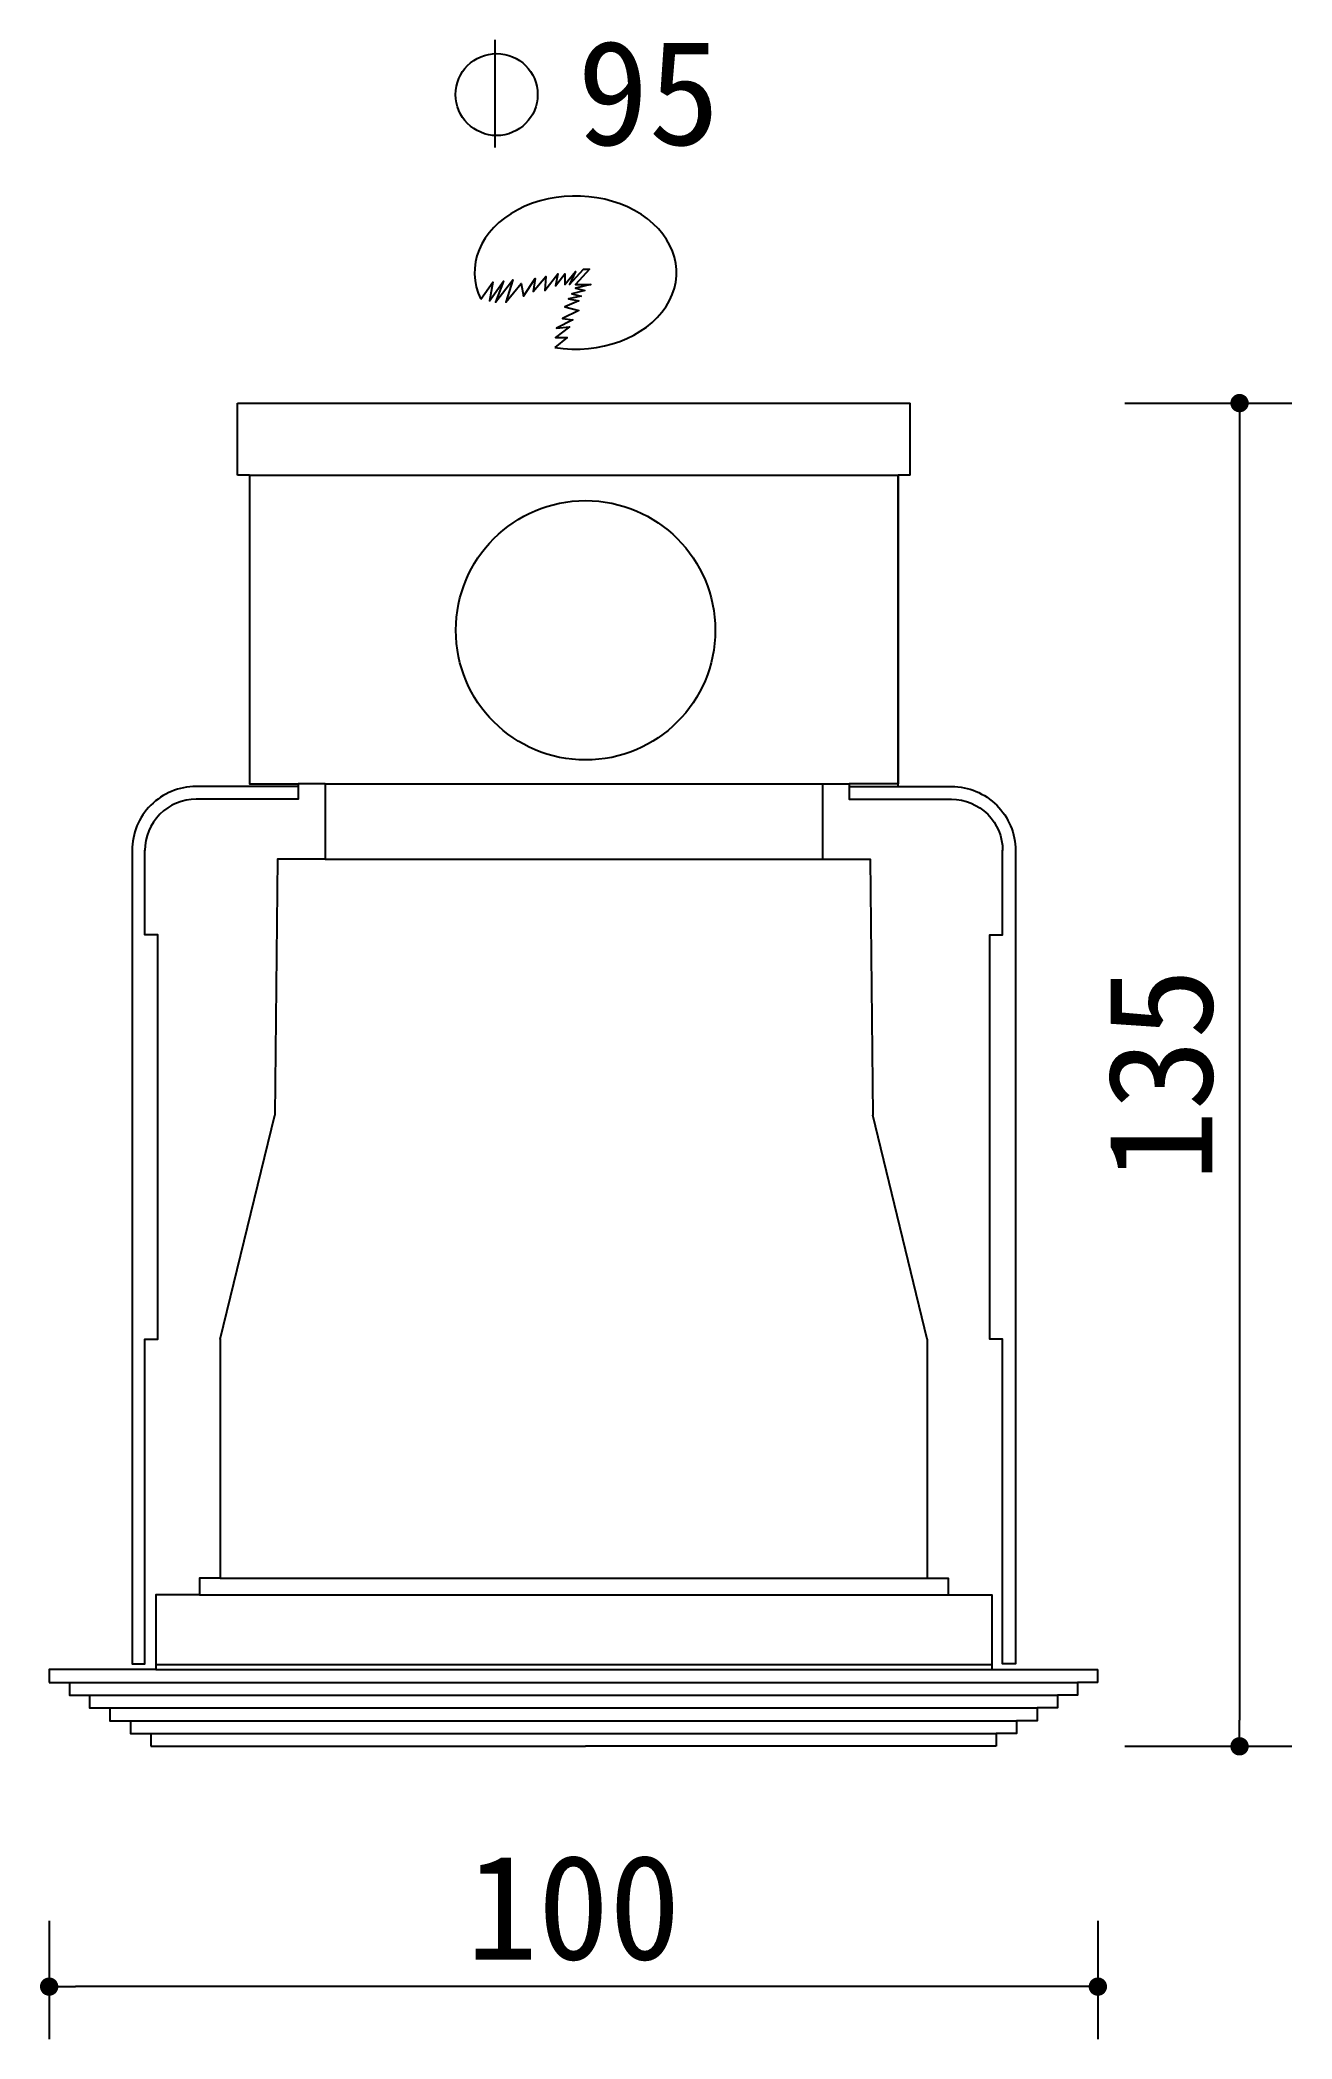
# Model space of a CAD drawing. Extents: x 411 to 530, y 775 to 965.
import ezdxf

# ---------------------------------------------------------------- set-up
doc = ezdxf.new("R2010")
doc.units = 0
doc.header["$MEASUREMENT"] = 0
doc.layers.get('0').update_dxf_attribs({"linetype": 'CONTINUOUS'})
doc.layers.get('DEFPOINTS').update_dxf_attribs({"linetype": 'CONTINUOUS'})
for name, color, linetype in [('3', 3, 'CONTINUOUS'), ('4', 4, 'CONTINUOUS'), ('DIM', 3, 'CONTINUOUS'), ('TEXT', 3, 'CONTINUOUS')]:
    doc.layers.add(name, color=color, linetype=linetype)
doc.styles.add('HZ', font='')
doc.styles.get("Standard").update_dxf_attribs({"font": 'txt.shx', "bigfont": 'bigfont.shx'})
doc.styles.get('HZ').set_extended_font_data('仿宋_GB2312')
doc.dimstyles.get("Standard").update_dxf_attribs({"dimtxt": 0.18, "dimasz": 0.18, "dimexe": 0.18, "dimexo": 0.0625, "dimgap": 0.09, "dimtad": 0, "dimtih": 1, "dimtoh": 1, "dimdec": 4, "dimzin": 0, "dimtxsty": 'STANDARD', "dimcen": 0.09, "dimazin": 3, "dimtfac": 1, "dimtdec": 4, "dimtofl": 0, "dimtmove": 0, "dimatfit": 3, "dimtolj": 1, "dimtzin": 0})

# ---------------------------------------------------------------- blocks, each defined once
blk = doc.blocks.new('_DOT')
at = {"color": 0, "linetype": 'BYBLOCK'}
blk.add_line((-0.35, 0), (-1, 0), dxfattribs=at)
at = {"color": 0, "linetype": 'BYBLOCK', "const_width": 0.35}
blk.add_lwpolyline([(-0.175, 0, 1), (0.175, 0, 1)], format="xyb", close=True, dxfattribs=at)
blk = doc.blocks.new('*D4')
at = {"linetype": 'BYBLOCK'}
for p, q in [((514.47, 930.82), (530.41, 930.82)), ((525.41, 928.32), (525.41, 805.2)), ((514.47, 802.7), (530.41, 802.7))]:
    blk.add_line(p, q, dxfattribs=at)
at = {"layer": 'DEFPOINTS', "color": 0, "linetype": 'BYBLOCK'}
for p in [(509.47, 930.82), (509.47, 802.7), (525.41, 802.7)]:
    blk.add_point(p, dxfattribs=at)
at = {"linetype": 'BYBLOCK', "xscale": 2.5, "yscale": 2.5, "zscale": 2.5}
for p, rotation in [((525.41, 930.82), 90), ((525.41, 802.7), 270)]:
    blk.add_blockref('_DOT', p, dxfattribs=dict(at, rotation=rotation))
at = {"linetype": 'BYBLOCK', "insert": (517.91, 866.76), "char_height": 10, "attachment_point": 5, "rotation": 90, "style": 'HZ'}
blk.add_mtext('\\A1;135', dxfattribs=at)
blk = doc.blocks.new('*D3')
at = {"linetype": 'BYBLOCK'}
for p, q in [((411.9, 786.06), (411.9, 774.78)), ((511.9, 786.06), (511.9, 774.78)), ((509.4, 779.78), (414.4, 779.78))]:
    blk.add_line(p, q, dxfattribs=at)
at = {"layer": 'DEFPOINTS', "color": 0, "linetype": 'BYBLOCK'}
for p in [(411.9, 791.06), (511.9, 791.06), (411.9, 779.78)]:
    blk.add_point(p, dxfattribs=at)
at = {"linetype": 'BYBLOCK', "xscale": 2.5, "yscale": 2.5, "zscale": 2.5, "rotation": 180}
blk.add_blockref('_DOT', (411.9, 779.78), dxfattribs=at)
at = {"linetype": 'BYBLOCK', "xscale": 2.5, "yscale": 2.5, "zscale": 2.5}
blk.add_blockref('_DOT', (511.9, 779.78), dxfattribs=at)
at = {"linetype": 'BYBLOCK', "insert": (461.9, 787.28), "char_height": 10, "attachment_point": 5, "style": 'HZ'}
blk.add_mtext('\\A1;100', dxfattribs=at)

msp = doc.modelspace()

# ---------------------------------------------------------------- linework, layer by layer
at = {"layer": '3'}
for p, q in [((454.4, 965.46), (454.4, 955.21)), ((431, 923.94), (492.85, 923.94)), ((431, 923.94), (492.85, 923.94)), ((438.21, 894.49), (485.65, 894.49)), ((438.21, 887.32), (485.65, 887.32)), ((428.22, 818.74), (497.62, 818.74)), ((426.23, 817.14), (501.8, 817.14)), ((422.06, 810.5), (501.8, 810.5)), ((411.9, 808.8), (510, 808.8)), ((422.06, 810.02), (510.96, 810.02)), ((415.75, 807.58), (508.05, 807.58)), ((417.7, 806.36), (506.1, 806.36)), ((419.66, 805.14), (504.15, 805.14)), ((421.61, 803.92), (502.2, 803.92))]:
    msp.add_line(p, q, dxfattribs=at)
msp.add_lwpolyline([(453.06, 940.72), (454.22, 942.35), (453.89, 940.56), (455.23, 942.46), (454.45, 940.45), (456.13, 942.58), (455.46, 940.45), (456.92, 942.24), (457.14, 941.01), (458.26, 942.69), (458.04, 941.45), (459.27, 942.91), (459.16, 941.57), (460.4, 943.14), (460.17, 942.02), (461.07, 943.14), (461.07, 942.13), (462.08, 943.36), (461.52, 942.13), (462.86, 943.58), (463.43, 943.58), (462.08, 942.13), (463.54, 942.13), (462.08, 941.79), (462.98, 941.57), (461.74, 941.23), (462.64, 941.01), (461.41, 940.78), (462.42, 940.56), (461.07, 940), (462.42, 939.66), (460.84, 938.88), (461.85, 938.76), (460.28, 937.98), (461.52, 938.09), (460.17, 937.08), (461.29, 937.08), (460.12, 936.12)], dxfattribs=at)
for centre, radius in [((454.57, 960.25), 3.91), ((463.05, 909.15), 12.37)]:
    msp.add_circle(centre, radius, dxfattribs=at)
msp.add_ellipse((462.09, 943.27), major_axis=(9.63, 0), ratio=0.758153, start_param=4.506112, end_param=9.781472, dxfattribs=at)
at = {"layer": '4'}
for p, q in [((429.85, 930.82), (494, 930.82)), ((429.85, 923.94), (429.85, 930.82)), ((494, 923.94), (494, 930.82)), ((431, 923.94), (429.85, 923.94)), ((494, 923.94), (492.85, 923.94)), ((492.85, 894.25), (492.85, 923.94)), ((438.21, 894.49), (435.65, 894.49)), ((485.65, 894.49), (488.2, 894.49)), ((428.22, 841.52), (433.41, 862.89)), ((495.63, 841.52), (490.44, 862.89)), ((511.9, 808.8), (511.9, 810.02))]:
    msp.add_line(p, q, dxfattribs=at)
for points in [[(431, 923.94), (431, 894.49), (435.65, 894.49), (435.65, 894.25), (425.91, 894.25, 0.414214), (419.81, 888.15), (419.81, 810.56), (421.03, 810.56), (421.03, 841.52), (422.25, 841.52), (422.25, 880.09), (421.03, 880.09), (421.03, 888.17)], [(492.85, 923.94), (492.85, 894.49), (488.2, 894.49), (488.2, 894.25), (497.95, 894.25, -0.414214), (504.04, 888.15), (504.04, 810.56), (502.82, 810.56), (502.82, 841.52), (501.6, 841.52), (501.6, 880.09), (502.82, 880.09), (502.82, 888.17)], [(435.65, 894.25), (435.65, 893.03), (425.91, 893.03, 0.414214), (421.03, 888.15)], [(488.2, 894.25), (488.2, 893.03), (497.95, 893.03, -0.414214), (502.82, 888.15)]]:
    msp.add_lwpolyline(points, format="xyb", dxfattribs=at)
for points in [[(438.21, 894.49), (438.21, 887.32), (433.66, 887.32), (433.41, 862.89)], [(485.65, 894.49), (485.65, 887.32), (490.19, 887.32), (490.44, 862.89)], [(428.22, 841.52), (428.22, 818.74), (426.23, 818.74), (426.23, 817.14), (422.06, 817.14), (422.06, 810.02), (411.9, 810.02), (411.9, 808.8)], [(495.63, 841.52), (495.63, 818.74), (497.62, 818.74), (497.62, 817.14), (501.8, 817.14), (501.8, 810.02), (511.9, 810.02)], [(411.9, 808.8), (413.85, 808.8), (413.85, 807.58), (415.75, 807.58), (415.75, 806.36), (417.7, 806.36), (417.7, 805.14), (419.66, 805.14), (419.66, 803.92), (421.61, 803.92), (421.61, 802.7)], [(511.9, 808.8), (509.95, 808.8), (509.95, 807.58), (508.05, 807.58), (508.05, 806.36), (506.1, 806.36), (506.1, 805.14), (504.15, 805.14), (504.15, 803.92), (502.2, 803.92), (502.2, 802.7)], [(421.61, 802.7), (463.05, 802.7)], [(502.2, 802.7), (463.05, 802.7)]]:
    msp.add_lwpolyline(points, dxfattribs=at)

# ---------------------------------------------------------------- texts
at = {"layer": 'TEXT', "style": 'HZ'}
msp.add_text('95', height=10, dxfattribs=at).set_placement((462.25, 955.44))

# ---------------------------------------------------------------- dimensions: what is measured, and where the dimension line sits
at = {"layer": 'DIM'}
dim = msp.add_linear_dim(base=(525.41, 802.7), p1=(509.47, 930.82), p2=(509.47, 802.7), angle=90, text='135', dimstyle='STANDARD', override={"dimscale": 5, "dimtxt": 2, "dimasz": 0.5, "dimexe": 1, "dimexo": 1, "dimgap": 0.5, "dimtad": 1, "dimtih": 0, "dimtoh": 0, "dimdec": 0, "dimtxsty": 'HZ', "dimblk1": 'DOT', "dimblk2": 'DOT', "dimsah": 1, "dimcen": 0, "dimclrd": 256, "dimclre": 256, "dimclrt": 256, "dimtfac": 0.5, "dimtdec": 0, "dimtofl": 1}, dxfattribs=at)
dim.commit()
dim.dimension.update_dxf_attribs({"geometry": '*D4', "text_midpoint": (517.91, 866.76)})
dim = msp.add_linear_dim(base=(411.9, 779.78), p1=(511.9, 791.06), p2=(411.9, 791.06), text='100', dimstyle='STANDARD', override={"dimscale": 5, "dimtxt": 2, "dimasz": 0.5, "dimexe": 1, "dimexo": 1, "dimgap": 0.5, "dimtad": 1, "dimtih": 0, "dimtoh": 0, "dimdec": 0, "dimtxsty": 'HZ', "dimblk1": 'DOT', "dimblk2": 'DOT', "dimsah": 1, "dimcen": 0, "dimclrd": 256, "dimclre": 256, "dimclrt": 256, "dimtfac": 0.5, "dimtdec": 0, "dimtofl": 1}, dxfattribs=at)
dim.commit()
dim.dimension.update_dxf_attribs({"geometry": '*D3', "text_midpoint": (461.9, 787.28)})

doc.saveas('drawing.dxf')
